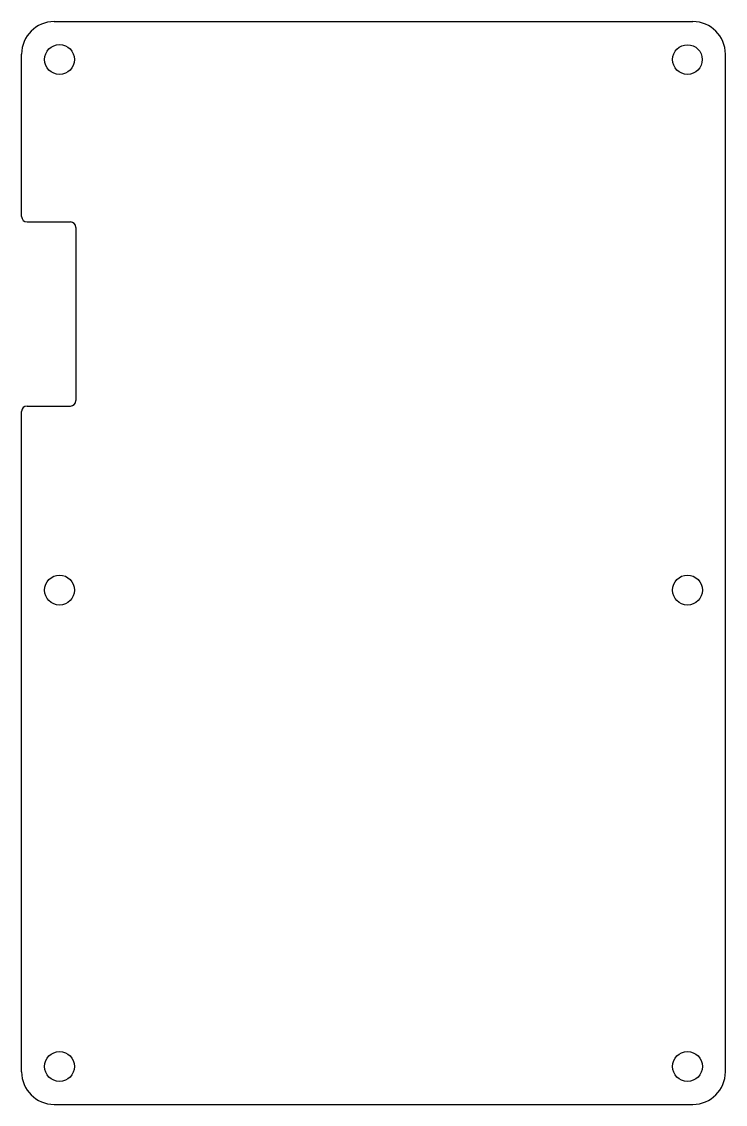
# Model space of a CAD drawing. Extents: x 0 to 65, y 0 to 100.
import ezdxf

# ---------------------------------------------------------------- set-up
doc = ezdxf.new("R2010")
doc.units = 0
doc.header["$MEASUREMENT"] = 0
doc.layers.add('VISIBLE', color=7, linetype='CONTINUOUS')

msp = doc.modelspace()

# ---------------------------------------------------------------- linework, layer by layer
at = {"layer": 'VISIBLE'}
for p, q in [((3, 100), (62, 100)), ((0, 82), (0, 97)), ((65, 3), (65, 97)), ((0.5, 81.5), (4.5, 81.5)), ((5, 81), (5, 65)), ((0.5, 64.5), (4.5, 64.5)), ((0, 3), (0, 64)), ((3, 0), (62, 0))]:
    msp.add_line(p, q, dxfattribs=at)
for centre, radius in [((3.5, 96.5), 1.38), ((61.5, 96.5), 1.37), ((3.5, 47.5), 1.38), ((61.5, 47.5), 1.38), ((3.5, 3.5), 1.38), ((61.5, 3.5), 1.38)]:
    msp.add_circle(centre, radius, dxfattribs=at)
for centre, radius, start, end in [((3, 97), 3, 90, 180), ((62, 97), 3, 0, 90), ((0.5, 82), 0.5, 180, 270), ((4.5, 81), 0.5, 0, 90), ((0.5, 64), 0.5, 90, 180), ((4.5, 65), 0.5, 270, 0), ((3, 3), 3, 180, 270), ((62, 3), 3, 270, 0)]:
    msp.add_arc(centre, radius, start, end, dxfattribs=at)

doc.saveas('drawing.dxf')
